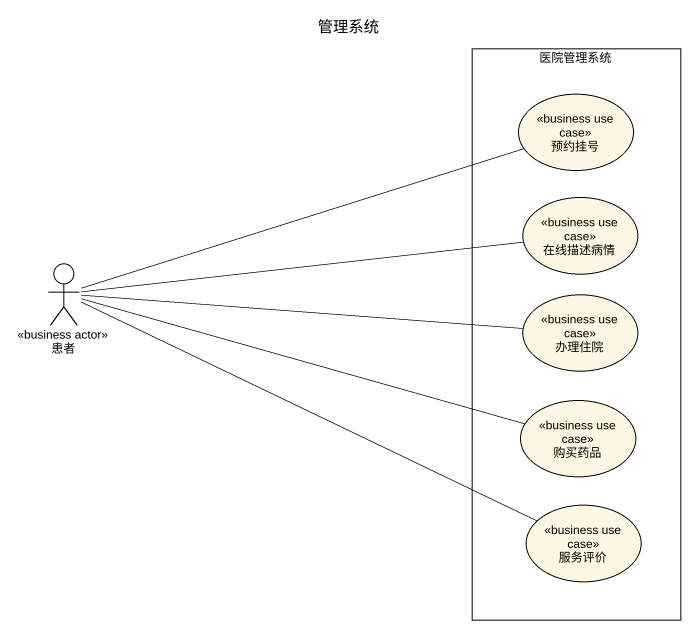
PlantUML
@startuml
title 管理系统
rectangle 医院管理系统 {
  usecase 预约挂号 <<business use case>>
  usecase 在线描述病情 <<business use case>>
  usecase 办理住院 <<business use case>>
  usecase 购买药品 <<business use case>>
  usecase 服务评价 <<business use case>>
}
actor 患者 <<business actor>>
患者 -right- 预约挂号
患者 -right- 在线描述病情
患者 -right- 办理住院
患者 -right- 购买药品
患者 -right- 服务评价
@enduml
